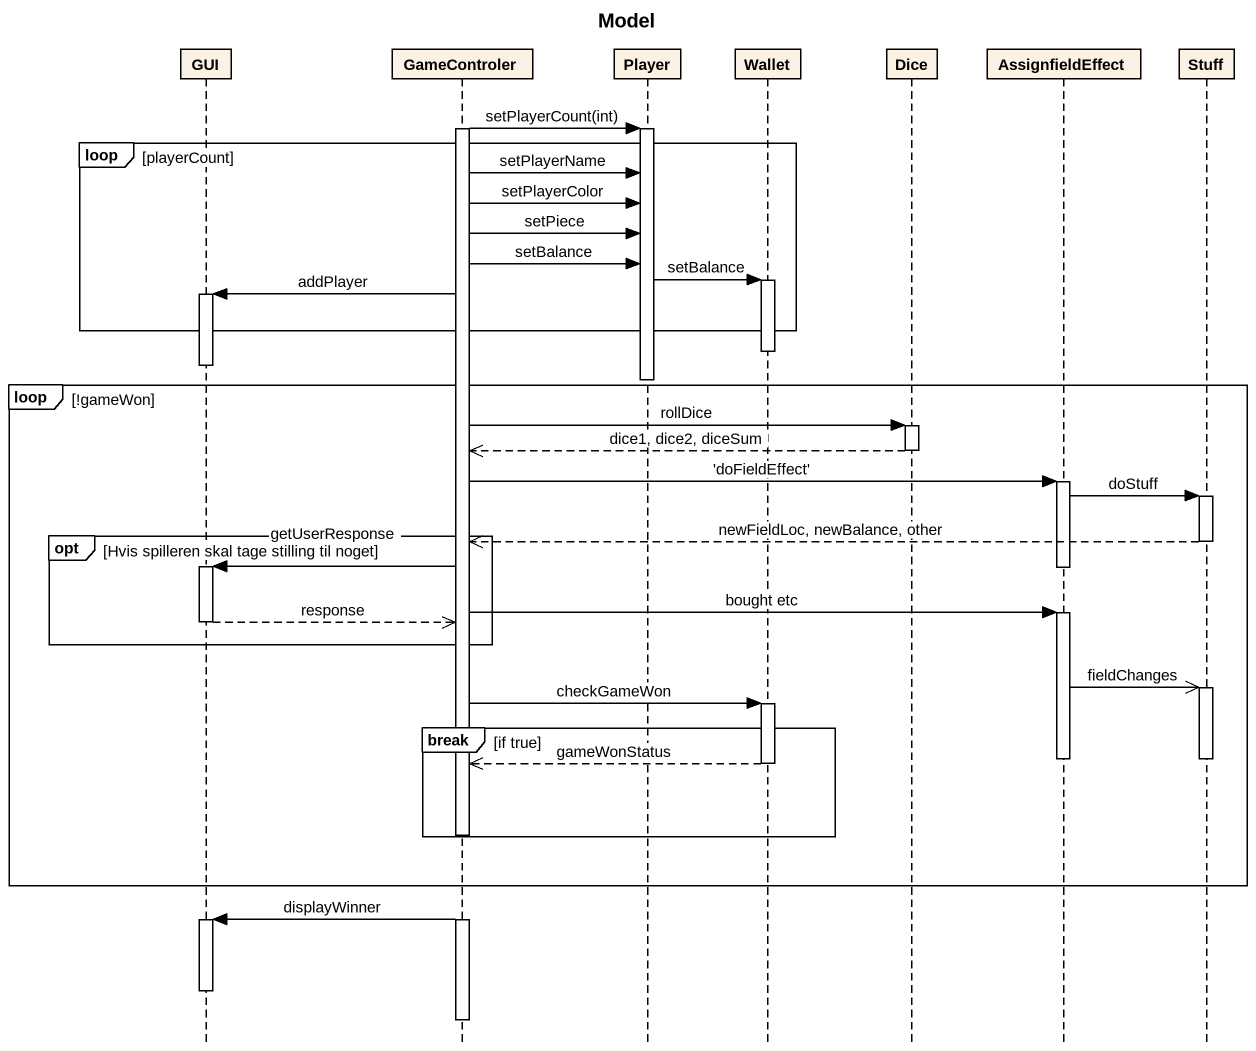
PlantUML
@startuml
title Model
hide footbox
participant GUI
participant GameControler
participant Player
participant Wallet
participant Dice
participant AssignfieldEffect
participant Stuff

activate GameControler
GameControler -> Player : setPlayerCount(int)
activate Player
loop playerCount
  GameControler -> Player : setPlayerName
  GameControler -> Player : setPlayerColor
  GameControler -> Player : setPiece
  GameControler -> Player : setBalance
  Player -> Wallet : setBalance
  activate Wallet
  GameControler -> GUI : addPlayer
  activate GUI
end
deactivate Wallet
deactivate GUI
deactivate Player
loop !gameWon
  GameControler -> Dice : rollDice
  activate Dice
  Dice -->> GameControler : dice1, dice2, diceSum
  deactivate Dice
  GameControler -> AssignfieldEffect : 'doFieldEffect'
  activate AssignfieldEffect
  AssignfieldEffect -> Stuff : doStuff
  activate Stuff
  opt Hvis spilleren skal tage stilling til noget
    Stuff -->> GameControler : newFieldLoc, newBalance, other
    deactivate Stuff
    GameControler -> GUI : getUserResponse
    activate GUI
    deactivate AssignfieldEffect
    GameControler -> AssignfieldEffect : bought etc
    activate AssignfieldEffect
    GUI -->> GameControler : response
    deactivate GUI
  end
  AssignfieldEffect ->> Stuff : fieldChanges
  activate Stuff
  GameControler -> Wallet : checkGameWon
  activate Wallet
  break if true
    deactivate AssignfieldEffect
    deactivate Stuff
    Wallet -->> GameControler : gameWonStatus
    deactivate Wallet
  end
end
GameControler -> GUI : displayWinner
activate GUI
deactivate GUI
deactivate GameControler
@enduml
